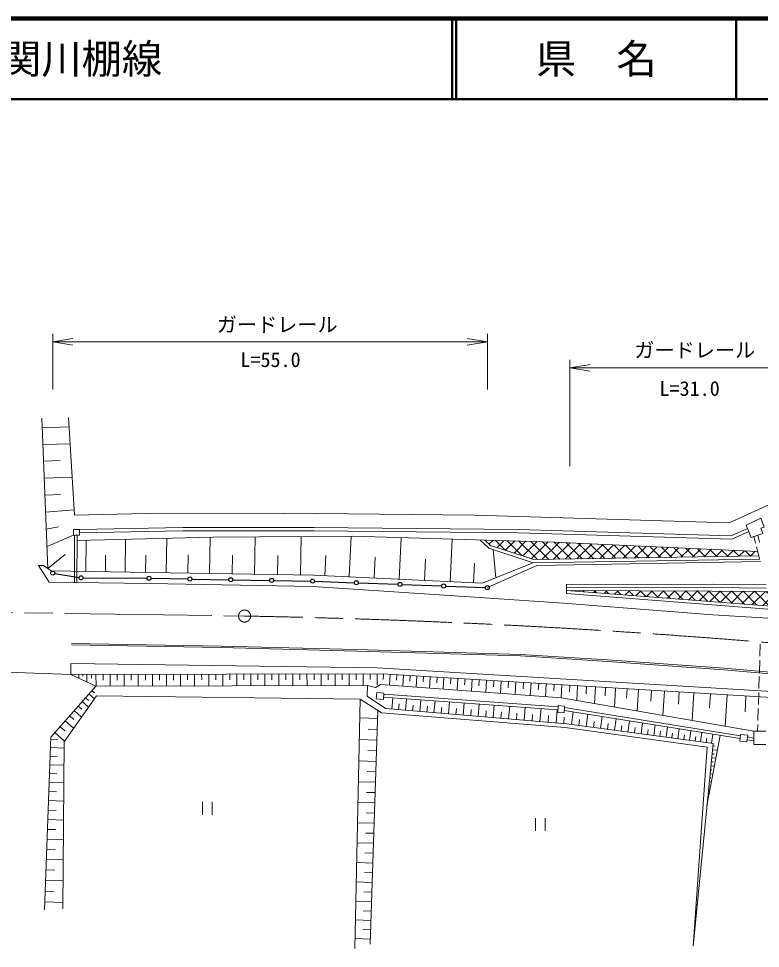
# Model space of a CAD drawing. Units: millimetres, scale not verified. Extents: x 40000 to 680000, y 20000 to 380000.
# Drawn here: x 243920 to 335998, y 264518 to 380000 of the extents above; entities that cross this region are included whole.
import ezdxf
from ezdxf.enums import TextEntityAlignment as Align

# ---------------------------------------------------------------- set-up
doc = ezdxf.new("R2010")
doc.units = ezdxf.units.MM
doc.header["$LTSCALE"] = 1000
doc.linetypes.add('CHAIN', pattern=[18.5, 12, -1.5, 3.5, -1.5])
for name, color, linetype, lineweight in [('M-BMK', 2, 'CHAIN', 13), ('M-STR-HTXT', 7, 'Continuous', 13), ('M-STR-STRC', 7, 'Continuous', 25), ('M-TTL', 2, 'Continuous', 140), ('M-TTL-LINE', 7, 'Continuous', 50), ('M-WORK', 1, 'Continuous', 13)]:
    doc.layers.add(name, color=color, linetype=linetype, lineweight=lineweight)
doc.layers.add('M-TTL-TXT', color=7, linetype='Continuous')
doc.styles.add('ＭＳ ゴシック', font='')
doc.styles.get('ＭＳ ゴシック').set_extended_font_data('MS Gothic')

# ---------------------------------------------------------------- blocks, each defined once
blk = doc.blocks.new('open_arrow')
at = {"color": 0, "linetype": 'Continuous', "lineweight": -2}
blk.add_lwpolyline([(7.5, 1.25), (0, 0), (7.5, -1.25)], dxfattribs=at)

msp = doc.modelspace()

# ---------------------------------------------------------------- hatches: boundary and pattern name
at = {"layer": 'M-WORK'}
h = msp.add_hatch(dxfattribs=at)
h.set_pattern_fill('USER', color=256, style=0, pattern_type=2)
h.set_pattern_definition([(45, (333135, 308183), (-707.107, 707.107), []), (135, (333135, 308183), (-707.107, -707.107), [])])
h.paths.add_polyline_path([(311926, 308966), (341600, 306709), (361718, 316866), (361669, 316952), (358212, 316255), (341720, 308808), (329954, 308902)])
h = msp.add_hatch(dxfattribs=at)
h.set_pattern_fill('USER', color=256, style=0, pattern_type=2)
h.set_pattern_definition([(45, (311428, 313948), (-707.107, 707.107), []), (135, (311428, 313948), (-707.107, -707.107), [])])
h.paths.add_polyline_path([(301795, 315227), (310398, 314978), (335666, 313821), (335810, 313262), (307873, 312802), (302512, 314577)])

# ---------------------------------------------------------------- linework, layer by layer
at = {"layer": 'M-BMK'}
for p, q in [((231172, 306357), (255904, 306040)), ((255904, 306040), (271969, 305795))]:
    msp.add_line(p, q, dxfattribs=at)
msp.add_circle((271969, 305795), 750, dxfattribs=at)
msp.add_arc((253800, -694040), 1000000, 83.24423, 88.95894, dxfattribs=at)
at = {"layer": 'M-STR-HTXT'}
for p, q in [((248158, 333918), (248158, 340855)), ((302106, 333918), (302106, 340855)), ((248158, 339855), (302106, 339855)), ((312357, 324402), (312357, 337632)), ((312357, 336632), (343110, 336632))]:
    msp.add_line(p, q, dxfattribs=at)
at = {"layer": 'M-STR-STRC'}
for p, q in [((248405, 311090), (251429, 310586)), ((251926, 310543), (259858, 310488)), ((260358, 310482), (264933, 310402)), ((265433, 310394), (270008, 310314)), ((270508, 310306), (275083, 310226)), ((275583, 310218), (280158, 310139)), ((280658, 310125), (285582, 309941)), ((286082, 309923), (291007, 309739)), ((291507, 309720), (296432, 309537)), ((296931, 309518), (301856, 309334))]:
    msp.add_line(p, q, dxfattribs=at)
for centre in [(248158, 311131), (251676, 310545), (260108, 310486), (265183, 310398), (270258, 310310), (275333, 310222), (280408, 310134), (285832, 309932), (291257, 309730), (296682, 309527), (302106, 309325)]:
    msp.add_circle(centre, 250, dxfattribs=at)
at = {"layer": 'M-TTL'}
msp.add_line((680000, 380000), (40000, 380000), dxfattribs=at)
at = {"layer": 'M-TTL-LINE'}
for p, q in [((297750, 380000), (297750, 370000)), ((298250, 380000), (298250, 370000)), ((333000, 380000), (333000, 370000)), ((40000, 370000), (680000, 370000))]:
    msp.add_line(p, q, dxfattribs=at)
at = {"layer": 'M-WORK'}
for p, q in [((246785, 330390), (247562, 311683)), ((246836, 329155), (250193, 329295)), ((246922, 327093), (250321, 327202)), ((247007, 325031), (249060, 325116)), ((247095, 322919), (250573, 323062)), ((247183, 320808), (249137, 320889)), ((247271, 318700), (250821, 318994)), ((247358, 316592), (248887, 316884)), ((250726, 315852), (250726, 316540)), ((250726, 316540), (251466, 316540)), ((251466, 316540), (251466, 315852)), ((247449, 314415), (250726, 315852)), ((251466, 315852), (250726, 315852)), ((250861, 309963), (250878, 315852)), ((251161, 309962), (251178, 315851)), ((257130, 311268), (257192, 315336)), ((262253, 311186), (262326, 315455)), ((267636, 311093), (267714, 315579)), ((273187, 310997), (273267, 315623)), ((278903, 310898), (278986, 315661)), ((284955, 310662), (285192, 315704)), ((291145, 310371), (291388, 315529)), ((297473, 310073), (297721, 315346)), ((335179, 315718), (335399, 314862)), ((335663, 315842), (335883, 314987)), ((252249, 311342), (252308, 315223)), ((335523, 314378), (335897, 312925)), ((247562, 311683), (249715, 313459)), ((254689, 311305), (254720, 313339)), ((259691, 311229), (259724, 313364)), ((264944, 311139), (264983, 313383)), ((270412, 311045), (270452, 313358)), ((276045, 310947), (276086, 313329)), ((281930, 310804), (282048, 313325)), ((288050, 310516), (288171, 313096)), ((303165, 310557), (302828, 314051)), ((246402, 312064), (247707, 310011)), ((294309, 310222), (294433, 312858)), ((300382, 309936), (300496, 312360)), ((301471, 309885), (307812, 312401)), ((335938, 300803), (335986, 302302)), ((335873, 298804), (335921, 300303)), ((251393, 298559), (251394, 298087)), ((251893, 298560), (251894, 298324)), ((252393, 298561), (252395, 297617)), ((252959, 298562), (252960, 298090)), ((253526, 298563), (253528, 297103)), ((254401, 298564), (254403, 297834)), ((255277, 298566), (255280, 297107)), ((256152, 298567), (256154, 297838)), ((257028, 298569), (257030, 297110)), ((257903, 298570), (257904, 297841)), ((258778, 298572), (258780, 297114)), ((259652, 298573), (259653, 297844)), ((260527, 298575), (260529, 297118)), ((261401, 298576), (261402, 297848)), ((262275, 298578), (262278, 297121)), ((263149, 298579), (263150, 297851)), ((264023, 298581), (264025, 297125)), ((264896, 298582), (264897, 297854)), ((265770, 298584), (265772, 297129)), ((266643, 298585), (266644, 297858)), ((267516, 298587), (267518, 297132)), ((268388, 298588), (268390, 297861)), ((269261, 298590), (269263, 297136)), ((270133, 298591), (270135, 297864)), ((271006, 298593), (271008, 297140)), ((271877, 298594), (271879, 297868)), ((272749, 298596), (272752, 297143)), ((273621, 298597), (273622, 297871)), ((274493, 298599), (274495, 297147)), ((275364, 298600), (275365, 297874)), ((276235, 298602), (276237, 297150)), ((277106, 298603), (277107, 297878)), ((277976, 298605), (277979, 297154)), ((278847, 298606), (278848, 297881)), ((279717, 298608), (279720, 297158)), ((280587, 298609), (280589, 297884)), ((281457, 298611), (281460, 297161)), ((282327, 298612), (282328, 297888)), ((283197, 298614), (283199, 297165)), ((284066, 298615), (284067, 297891)), ((284935, 298617), (284938, 297169)), ((285804, 298618), (285805, 297894)), ((286673, 298620), (286676, 297172)), ((287542, 298621), (287543, 297898)), ((288410, 298623), (288413, 297255)), ((289231, 298612), (289189, 297929)), ((290050, 298562), (289967, 297204)), ((290865, 298512), (290823, 297833)), ((291679, 298463), (291595, 297084)), ((292507, 298412), (292465, 297723)), ((293334, 298362), (293249, 296961)), ((294174, 298310), (294132, 297610)), ((295015, 298259), (294928, 296837)), ((295868, 298207), (295824, 297496)), ((296721, 298155), (296633, 296711)), ((297587, 298102), (297543, 297380)), ((298453, 298049), (298364, 296583)), ((299333, 297996), (299288, 297262)), ((335808, 296805), (335857, 298304)), ((253489, 297103), (287223, 297173)), ((300213, 297942), (300122, 296453)), ((301106, 297887), (301060, 297143)), ((301999, 297833), (301907, 296321)), ((302906, 297777), (302860, 297022)), ((303813, 297722), (303719, 296187)), ((304734, 297666), (304687, 296898)), ((305655, 297610), (305560, 296051)), ((306590, 297553), (306543, 296773)), ((307525, 297496), (307429, 295913)), ((308475, 297438), (308427, 296646)), ((309425, 297380), (309327, 295773)), ((310389, 297321), (310340, 296517)), ((311353, 297262), (311254, 295630)), ((312332, 297202), (312282, 296386)), ((313311, 297142), (313199, 295298)), ((314418, 297075), (314361, 296153)), ((315524, 297007), (315397, 294918)), ((316778, 296931), (316714, 295886)), ((318031, 296854), (317887, 294487)), ((252213, 295655), (252613, 295303)), ((252636, 296135), (253331, 295523)), ((253004, 296552), (253351, 296246)), ((288376, 296296), (288324, 295494)), ((289258, 296239), (288376, 296296)), ((289206, 295436), (289258, 296239)), ((289223, 295736), (310864, 294164)), ((289248, 296086), (310884, 294514)), ((290233, 294238), (290353, 295654)), ((319452, 296768), (319379, 295584)), ((320872, 296681), (320708, 293999)), ((322481, 296583), (322399, 295242)), ((324090, 296485), (323905, 293446)), ((325913, 296373), (325821, 294854)), ((327737, 296262), (327527, 292819)), ((329802, 296136), (329697, 294415)), ((331868, 296010), (331630, 292109)), ((334208, 295867), (334089, 293917)), ((335743, 294806), (335792, 296305)), ((251303, 294622), (251763, 294216)), ((251790, 295175), (252590, 294470)), ((285645, 264518), (286308, 295467)), ((288324, 295494), (289206, 295436)), ((291095, 294165), (291156, 294883)), ((291958, 294092), (292079, 295529)), ((292832, 294018), (292894, 294747)), ((293707, 293944), (293830, 295402)), ((294594, 293869), (294657, 294608)), ((295482, 293794), (295607, 295273)), ((297282, 293642), (297408, 295142)), ((299108, 293487), (299236, 295009)), ((300960, 293331), (301090, 294874)), ((302839, 293172), (302971, 294738)), ((304745, 293011), (304879, 294599)), ((310893, 294667), (310844, 293826)), ((311687, 294621), (310893, 294667)), ((311638, 293780), (311687, 294621)), ((250254, 293433), (250784, 292965)), ((250815, 294069), (251737, 293257)), ((288524, 294062), (287545, 265034)), ((296382, 293718), (296445, 294468)), ((298195, 293565), (298259, 294325)), ((300034, 293409), (300099, 294181)), ((301899, 293251), (301965, 294034)), ((303792, 293091), (303859, 293886)), ((305711, 292929), (305779, 293735)), ((306678, 292847), (306814, 294459)), ((307658, 292765), (307728, 293582)), ((308639, 292682), (308777, 294316)), ((309634, 292598), (309704, 293426)), ((310628, 292514), (310769, 294171)), ((310844, 293826), (311638, 293780)), ((311655, 294083), (333479, 290570)), ((311676, 294434), (333517, 290918)), ((312534, 292325), (312746, 293907)), ((314375, 292079), (314580, 293612)), ((316158, 291840), (316357, 293326)), ((335678, 292807), (335727, 294307)), ((249693, 292796), (250754, 291860)), ((288490, 293062), (286258, 293137)), ((311583, 292433), (311650, 293228)), ((313455, 292202), (313557, 292968)), ((315266, 291959), (315366, 292702)), ((317022, 291724), (317119, 292444)), ((317887, 291608), (318079, 293049)), ((318724, 291496), (318818, 292194)), ((319562, 291384), (319749, 292780)), ((321185, 291167), (321366, 292520)), ((322758, 290956), (322934, 292267)), ((335635, 291491), (335662, 292308)), ((248400, 291329), (249622, 290252)), ((249046, 292063), (249657, 291524)), ((288445, 291723), (287329, 291761)), ((320373, 291275), (320464, 291952)), ((321972, 291061), (322060, 291717)), ((323521, 290854), (323606, 291489)), ((324283, 290752), (324453, 292023)), ((325022, 290653), (325105, 291269)), ((325761, 290554), (325926, 291786)), ((326477, 290458), (326557, 291055)), ((327193, 290362), (327353, 291556)), ((328581, 290177), (328736, 291333)), ((329926, 289997), (330076, 291117)), ((333444, 290256), (333535, 291082)), ((333535, 291082), (334418, 290985)), ((336663, 291491), (335203, 291491)), ((335203, 291491), (335203, 289833)), ((247897, 290488), (248753, 290458)), ((288400, 290384), (286201, 290458)), ((327887, 290269), (327965, 290848)), ((329254, 290087), (329329, 290647)), ((330990, 290970), (329368, 282221)), ((334327, 290159), (333444, 290256)), ((334418, 290985), (334327, 290159)), ((334357, 290437), (335203, 290280)), ((334396, 290786), (335203, 290636)), ((247861, 289462), (249572, 289401)), ((288355, 289064), (287256, 289101)), ((330061, 289186), (330648, 289128)), ((330111, 289684), (330404, 289655)), ((335203, 289833), (336663, 289833)), ((247824, 288400), (248709, 288369)), ((288311, 287745), (286144, 287818)), ((329913, 287694), (330122, 287673)), ((329962, 288191), (330466, 288141)), ((330012, 288689), (330263, 288664)), ((247786, 287338), (249556, 287276)), ((288267, 286445), (287184, 286481)), ((329814, 286699), (329982, 286682)), ((329863, 287196), (330283, 287155)), ((247748, 286240), (248663, 286207)), ((329715, 285704), (329841, 285691)), ((329764, 286201), (330100, 286168)), ((247709, 285141), (249539, 285077)), ((288223, 285144), (286088, 285216)), ((329566, 284211), (329734, 284194)), ((329616, 284709), (329700, 284700)), ((329665, 285206), (329917, 285181)), ((247669, 284006), (248615, 283972)), ((288180, 283864), (287113, 283900)), ((247629, 282870), (249522, 282803)), ((266747, 282721), (266747, 281121)), ((267947, 281121), (267947, 282721)), ((288137, 282583), (286033, 282654)), ((247588, 281695), (248566, 281661)), ((288094, 281321), (287043, 281356)), ((308068, 280702), (308068, 279102)), ((309268, 279102), (309268, 280702)), ((247546, 280521), (249504, 280452)), ((288052, 280059), (285979, 280129)), ((247503, 279306), (248516, 279270)), ((288010, 278816), (286974, 278850)), ((247461, 278091), (249485, 278020)), ((287968, 277572), (285926, 277641)), ((247416, 276834), (248463, 276798)), ((287926, 276347), (286906, 276382)), ((247372, 275578), (249466, 275504)), ((287885, 275122), (285874, 275190)), ((247326, 274279), (248409, 274241)), ((287844, 273915), (286839, 273949)), ((247281, 272979), (249446, 272903)), ((287804, 272708), (285822, 272775)), ((247233, 271635), (248353, 271596)), ((287764, 271519), (286773, 271553)), ((247186, 270291), (249426, 270213)), ((287724, 270330), (285771, 270396)), ((287684, 269159), (286708, 269192)), ((287645, 267987), (285721, 268052)), ((287606, 266833), (286644, 266865)), ((287567, 265679), (285671, 265743))]:
    msp.add_line(p, q, dxfattribs=at)
for points in [[(250123, 330449), (250861, 318335), (259710, 318552), (276984, 318587), (300485, 318306), (332113, 317356), (348578, 324885)], [(251466, 316540), (264287, 316790), (280611, 316790), (305942, 316544), (332363, 315758), (334395, 316663)], [(311926, 308966), (329954, 308902), (341720, 308808), (358212, 316255), (361669, 316952)], [(361718, 316866), (341600, 306709), (311926, 308966)], [(251176, 315197), (268063, 315587), (285349, 315705), (310398, 314978), (335666, 313821)], [(251474, 316140), (264291, 316390), (280609, 316390), (305934, 316144), (332442, 315356), (334558, 316297)], [(311946, 309697), (311915, 308584), (341715, 306273), (356832, 304826), (362166, 316088), (344505, 307045), (357223, 305652)], [(301179, 315245), (302306, 314224), (307812, 312401), (335913, 312863)], [(301795, 315227), (302512, 314577), (307873, 312802), (335810, 313262)], [(246402, 312064), (247009, 312064), (247963, 311407)], [(302106, 309325), (308239, 312074), (335992, 312553)], [(247963, 311407), (260203, 311222), (280538, 310870), (301471, 309885)], [(247707, 310011), (260180, 309822), (280493, 309470), (301764, 308040)], [(336706, 309674), (330011, 309747), (311946, 309697)], [(336702, 309274), (330010, 309347), (311947, 309297)], [(301764, 308040), (311537, 307409), (330113, 305931), (356745, 304313)], [(250486, 302206), (269059, 301870), (285852, 301424), (306230, 300838), (317003, 300146), (331472, 299114), (350608, 297473), (371101, 295456), (395183, 291904), (413195, 289089)], [(250490, 302406), (269064, 302070), (285857, 301624), (306239, 301038), (317016, 300346), (331488, 299314), (350627, 297672), (371126, 295655), (395213, 292101), (413226, 289287)], [(240209, 298927), (250393, 298557), (253489, 297103), (247907, 290770), (247151, 269292)], [(287223, 297173), (287190, 295851), (289457, 294303), (311977, 292399), (330139, 289968), (327637, 264815), (329373, 289524), (311782, 291940), (288984, 293770), (286308, 295467)], [(287223, 297173), (288204, 296926), (288861, 297286), (311303, 295626), (335203, 291491)], [(249420, 269450), (249578, 290190), (253589, 295889), (286308, 295467)]]:
    msp.add_lwpolyline(points, dxfattribs=at)
for points in [[(334227, 317070), (334852, 315558), (336280, 316059), (336062, 316726), (336458, 316851), (336041, 317935)], [(250393, 298557), (289037, 298624), (341493, 295422), (341568, 296193), (288423, 299375), (250418, 299894)]]:
    msp.add_lwpolyline(points, close=True, dxfattribs=at)

# ---------------------------------------------------------------- block references
at = {"layer": 'M-STR-HTXT', "xscale": 333, "yscale": 333}
for p in [(248158, 339855), (312357, 336632)]:
    msp.add_blockref('open_arrow', p, dxfattribs=at)
at = {"layer": 'M-STR-HTXT', "xscale": 333, "yscale": 333, "rotation": 180}
msp.add_blockref('open_arrow', (302106, 339855), dxfattribs=at)

# ---------------------------------------------------------------- texts
at = {"layer": 'M-STR-HTXT', "style": 'ＭＳ ゴシック'}
for p in [(276020, 341992), (327846, 338822)]:
    msp.add_text('ガードレール', height=1833, dxfattribs=at).set_placement(p, align=Align.MIDDLE_CENTER)
for s, p in [('L=55.0', (275189, 336174)), ('L=31.0', (327213, 332595))]:
    msp.add_text(s, height=1833, dxfattribs=at).set_placement(p, align=Align.BOTTOM_CENTER)
at = {"layer": 'M-TTL-TXT', "style": 'ＭＳ ゴシック'}
msp.add_text('一般県道下関川棚線', height=3666, dxfattribs=at).set_placement((216734, 375000), align=Align.MIDDLE_LEFT)
msp.add_text('県\u3000名', height=3666, dxfattribs=at).set_placement((315625, 375000), align=Align.MIDDLE_CENTER)

doc.saveas('drawing.dxf')
